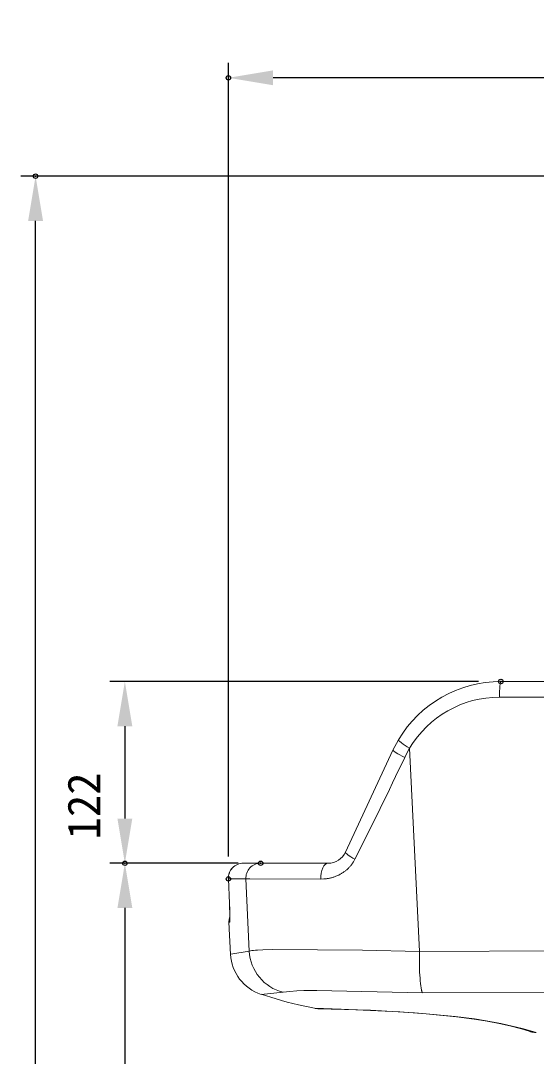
# Model space of a CAD drawing. Units: millimetres, scale not verified. Extents: x -203 to 203, y -143 to 143.
# Drawn here: x 11 to 45.6, y -35.7 to 33.8 of the extents above; entities that cross this region are included whole.
import ezdxf
from ezdxf.enums import TextEntityAlignment as Align

# ---------------------------------------------------------------- set-up
doc = ezdxf.new("R2010")
doc.units = ezdxf.units.MM
doc.header["$LTSCALE"] = 0.5
doc.header["$PDMODE"] = 32
doc.header["$PDSIZE"] = 0.3
for name, color, linetype, lineweight in [('0-1_DIMENSION_LINES$02_DIMENSI', 7, 'Continuous', 25), ('0-3_DIMENSION_LINES$04_SUB_LIN', 4, 'Continuous', 18), ('0-4_DIMENSION_LINES$03_LINES', 7, 'Continuous', 18)]:
    doc.layers.add(name, color=color, linetype=linetype, lineweight=lineweight)
doc.layers.add('0-2_DEFPOINTS', color=7, linetype='Continuous')
doc.styles.add('ＭＳ ゴシック', font='')
doc.styles.get('ＭＳ ゴシック').set_extended_font_data('MS Gothic')

# ---------------------------------------------------------------- blocks, each defined once
blk = doc.blocks.new('D15')
at = {"layer": '0-1_DIMENSION_LINES$02_DIMENSI'}
for p, q in [((3771.241, 2034.567), (3754, 2034.567)), ((3756, 2028.568), (3756, 1878))]:
    blk.add_line(p, q, dxfattribs=at)
blk.add_solid([(3757, 2028.568), (3755, 2028.568), (3756, 2034.567)], dxfattribs=at)
at = {"layer": '0-2_DEFPOINTS'}
blk.add_point((3774.241, 2034.567), dxfattribs=at)
blk = doc.blocks.new('D16')
at = {"layer": '0-1_DIMENSION_LINES$02_DIMENSI'}
for p, q in [((3935, 2126.8), (3742, 2126.8)), ((3744, 1878), (3744, 2120.8))]:
    blk.add_line(p, q, dxfattribs=at)
blk.add_solid([(3745, 2120.8), (3743, 2120.8), (3744, 2126.8)], dxfattribs=at)
at = {"layer": '0-2_DEFPOINTS'}
blk.add_point((3744, 2126.8), dxfattribs=at)
blk = doc.blocks.new('D17')
at = {"layer": '0-1_DIMENSION_LINES$02_DIMENSI'}
for p, q in [((3938, 2143), (3938, 2142)), ((3769.914, 2035.463), (3769.914, 2142)), ((3932, 2140), (3775.914, 2140))]:
    blk.add_line(p, q, dxfattribs=at)
for points in [[(3775.914, 2141), (3775.914, 2139), (3769.914, 2140)], [(3932, 2139), (3932, 2141), (3938, 2140)]]:
    blk.add_solid(points, dxfattribs=at)
at = {"layer": '0-2_DEFPOINTS'}
for p in [(3769.914, 2140), (3938, 2140), (3769.914, 2032.463)]:
    blk.add_point(p, dxfattribs=at)
at = {"layer": '0-1_DIMENSION_LINES$02_DIMENSI', "style": 'ＭＳ ゴシック'}
blk.add_text('840', height=4.399, dxfattribs=at).set_placement((3845.386, 2142), align=Align.BOTTOM_LEFT)
blk = doc.blocks.new('D18')
at = {"layer": '0-1_DIMENSION_LINES$02_DIMENSI'}
for p, q in [((3803.523, 2058.967), (3754, 2058.967)), ((3756, 2052.968), (3756, 2040.567)), ((3771.241, 2034.567), (3754, 2034.567))]:
    blk.add_line(p, q, dxfattribs=at)
for points in [[(3757, 2052.968), (3755, 2052.968), (3756, 2058.967)], [(3755, 2040.567), (3757, 2040.567), (3756, 2034.567)]]:
    blk.add_solid(points, dxfattribs=at)
at = {"layer": '0-2_DEFPOINTS'}
for p in [(3806.523, 2058.967), (3756, 2034.567), (3774.241, 2034.567)]:
    blk.add_point(p, dxfattribs=at)
at = {"layer": '0-1_DIMENSION_LINES$02_DIMENSI', "style": 'ＭＳ ゴシック'}
blk.add_text('122', height=4.399, rotation=90, dxfattribs=at).set_placement((3754, 2037.767), align=Align.BOTTOM_LEFT)

msp = doc.modelspace()

# ---------------------------------------------------------------- linework, layer by layer
at = {"layer": '0-3_DIMENSION_LINES$04_SUB_LIN'}
for p, q in [((43.1887, -10.988), (43.1809, -11.1699)), ((43.1995, -10.8277), (43.1887, -10.988)), ((43.213, -10.6956), (43.1995, -10.8277)), ((43.2285, -10.5972), (43.213, -10.6956)), ((43.2455, -10.5365), (43.2285, -10.5972)), ((43.2631, -10.516), (43.2455, -10.5365)), ((83.7742, -11.5687), (43.174, -11.5687)), ((43.1765, -11.3661), (43.1756, -11.5684)), ((43.1809, -11.1699), (43.1765, -11.3661)), ((36.3833, -14.4333), (36.3832, -14.4374)), ((36.3832, -14.4374), (36.3832, -14.4388)), ((36.3832, -14.4388), (36.3832, -14.4402)), ((36.3832, -14.4402), (36.3833, -14.4416)), ((36.3833, -14.4416), (36.3834, -14.4424)), ((36.3834, -14.4424), (36.3834, -14.4431)), ((36.3834, -14.4431), (36.3835, -14.4439)), ((36.3835, -14.4439), (36.3836, -14.4446)), ((36.3836, -14.4446), (36.3838, -14.4454)), ((36.3838, -14.4454), (36.3839, -14.4462)), ((36.3839, -14.4462), (36.3841, -14.447)), ((36.3841, -14.447), (36.3843, -14.4478)), ((36.3843, -14.4478), (36.3845, -14.4486)), ((36.3845, -14.4486), (36.3847, -14.4494)), ((36.3847, -14.4494), (36.385, -14.4503)), ((36.385, -14.4503), (36.3853, -14.4511)), ((36.3853, -14.4511), (36.3856, -14.452)), ((36.3856, -14.452), (36.3859, -14.4529)), ((36.3859, -14.4529), (36.3863, -14.4538)), ((36.3863, -14.4538), (36.3867, -14.4548)), ((36.3867, -14.4548), (36.3872, -14.4557)), ((36.3872, -14.4557), (36.3876, -14.4567)), ((36.3876, -14.4567), (36.3882, -14.4577)), ((36.3882, -14.4577), (36.3887, -14.4587)), ((36.3887, -14.4587), (36.3893, -14.4597)), ((36.3893, -14.4597), (36.3899, -14.4608)), ((36.3899, -14.4608), (36.3913, -14.4629)), ((36.3913, -14.4629), (36.3928, -14.4652)), ((36.3928, -14.4652), (36.3944, -14.4675)), ((36.3944, -14.4675), (36.3962, -14.4699)), ((36.3962, -14.4699), (36.3981, -14.4724)), ((36.3981, -14.4724), (36.4023, -14.4776)), ((36.4023, -14.4776), (36.4071, -14.4831)), ((36.4071, -14.4831), (36.4123, -14.4888)), ((36.4123, -14.4888), (36.418, -14.4948)), ((36.418, -14.4948), (36.4241, -14.5011)), ((36.4241, -14.5011), (36.4376, -14.5142)), ((36.4376, -14.5142), (36.4528, -14.5283)), ((36.4528, -14.5283), (36.4697, -14.5432)), ((36.4697, -14.5432), (36.4882, -14.559)), ((36.4882, -14.559), (36.5304, -14.5932)), ((36.5304, -14.5932), (36.5789, -14.6305)), ((36.0127, -15.1351), (36.0208, -15.1585)), ((36.0208, -15.1585), (36.06, -15.1957)), ((36.06, -15.1957), (36.1288, -15.2455)), ((36.1288, -15.2455), (36.225, -15.306)), ((36.5789, -14.6305), (36.6929, -14.7129)), ((36.6929, -14.7129), (36.8262, -14.8035)), ((36.8262, -14.8035), (36.9742, -14.8989)), ((36.9742, -14.8989), (37.1316, -14.996)), ((37.7919, -28.6376), (37.1316, -14.996)), ((36.225, -15.306), (36.3451, -15.3752)), ((36.3451, -15.3752), (36.485, -15.4507)), ((36.485, -15.4507), (36.64, -15.5299)), ((36.64, -15.5299), (36.8045, -15.6101)), ((32.8266, -21.9979), (32.826, -21.9658)), ((32.8528, -22.041), (32.8266, -21.9979)), ((32.9038, -22.0939), (32.8528, -22.041)), ((32.9783, -22.1552), (32.9038, -22.0939)), ((33.074, -22.223), (32.9783, -22.1552)), ((33.1883, -22.2955), (33.074, -22.223)), ((31.2999, -23.032), (31.3734, -22.8983)), ((31.3734, -22.8983), (31.4582, -22.7987)), ((31.4582, -22.7987), (31.551, -22.7372)), ((31.551, -22.7372), (31.6478, -22.7164)), ((33.156, -22.9025), (33.1233, -22.9398)), ((33.1877, -22.8644), (33.156, -22.9025)), ((33.2186, -22.8254), (33.1877, -22.8644)), ((33.318, -22.3707), (33.1883, -22.2955)), ((33.2483, -22.7856), (33.2186, -22.8254)), ((33.2771, -22.7451), (33.2483, -22.7856)), ((33.3049, -22.7038), (33.2771, -22.7451)), ((33.3582, -22.6193), (33.3049, -22.7038)), ((33.4594, -22.4463), (33.318, -22.3707)), ((33.4594, -22.4463), (33.3582, -22.6193)), ((31.1715, -23.7795), (31.1753, -23.5758)), ((31.1753, -23.5758), (31.1988, -23.3779)), ((31.1988, -23.3779), (31.2409, -23.1941)), ((31.2409, -23.1941), (31.2999, -23.032)), ((32.0861, -23.6243), (32.0373, -23.6409)), ((32.1347, -23.6067), (32.0861, -23.6243)), ((32.1831, -23.5882), (32.1347, -23.6067)), ((32.2312, -23.5687), (32.1831, -23.5882)), ((32.279, -23.5481), (32.2312, -23.5687)), ((32.3266, -23.5266), (32.279, -23.5481)), ((32.3709, -23.5054), (32.3266, -23.5266)), ((32.415, -23.4833), (32.3709, -23.5054)), ((32.4587, -23.4603), (32.415, -23.4833)), ((32.502, -23.4364), (32.4587, -23.4603)), ((32.5449, -23.4116), (32.502, -23.4364)), ((32.5875, -23.3858), (32.5449, -23.4116)), ((32.6296, -23.3592), (32.5875, -23.3858)), ((32.6712, -23.3318), (32.6296, -23.3592)), ((32.7123, -23.3034), (32.6712, -23.3318)), ((32.7529, -23.2742), (32.7123, -23.3034)), ((32.793, -23.2441), (32.7529, -23.2742)), ((32.8326, -23.2131), (32.793, -23.2441)), ((32.8716, -23.1814), (32.8326, -23.2131)), ((32.91, -23.1487), (32.8716, -23.1814)), ((32.9478, -23.1152), (32.91, -23.1487)), ((32.9851, -23.0809), (32.9478, -23.1152)), ((33.0207, -23.0468), (32.9851, -23.0809)), ((33.0556, -23.0119), (33.0207, -23.0468)), ((33.0899, -22.9762), (33.0556, -23.0119)), ((33.1233, -22.9398), (33.0899, -22.9762)), ((26.1315, -23.7687), (24.957, -23.7687)), ((26.4012, -23.769), (26.1315, -23.7687)), ((26.3527, -28.6142), (26.1315, -23.7687)), ((26.3913, -23.7696), (26.3914, -23.7696)), ((26.3913, -23.7696), (26.3913, -23.7696)), ((26.3913, -23.7696), (26.3913, -23.7696)), ((26.3913, -23.7696), (26.3913, -23.7696)), ((26.3913, -23.7696), (26.3913, -23.7696)), ((26.3914, -23.7696), (26.3913, -23.7696)), ((26.3914, -23.7696), (26.3915, -23.7696)), ((26.3914, -23.7696), (26.3914, -23.7696)), ((26.3914, -23.7696), (26.3914, -23.7696)), ((26.3915, -23.7696), (26.3914, -23.7696)), ((26.3915, -23.7695), (26.3917, -23.7695)), ((26.3915, -23.7696), (26.3915, -23.7695)), ((26.3916, -23.7697), (26.3915, -23.7696)), ((26.3921, -23.7697), (26.3916, -23.7697)), ((26.3917, -23.7695), (26.3927, -23.7695)), ((26.3928, -23.7697), (26.3921, -23.7697)), ((26.3927, -23.7695), (26.4027, -23.7692)), ((26.3984, -23.7698), (26.3928, -23.7697)), ((31.1715, -23.7795), (26.3984, -23.7698)), ((26.4027, -23.7691), (26.4012, -23.769)), ((26.4031, -23.7691), (26.4027, -23.7691)), ((26.4027, -23.7692), (26.4031, -23.7691)), ((26.4032, -23.7691), (26.4031, -23.7691)), ((26.4031, -23.7691), (26.4032, -23.7691)), ((26.4032, -23.7691), (26.4032, -23.7691)), ((26.4032, -23.7691), (26.4032, -23.7691)), ((26.4033, -23.7691), (26.4032, -23.7691)), ((26.4032, -23.7691), (26.4033, -23.7691)), ((26.4032, -23.7691), (26.4032, -23.7691)), ((26.4033, -23.7691), (26.4033, -23.7691)), ((26.4033, -23.7691), (26.4033, -23.7691)), ((26.4033, -23.7691), (26.4033, -23.7691)), ((31.3566, -23.771), (31.1715, -23.7795)), ((31.4493, -23.7643), (31.3566, -23.771)), ((31.4956, -23.7598), (31.4493, -23.7643)), ((31.5421, -23.7545), (31.4956, -23.7598)), ((31.5918, -23.7478), (31.5421, -23.7545)), ((31.6415, -23.74), (31.5918, -23.7478)), ((31.6912, -23.7311), (31.6415, -23.74)), ((31.7409, -23.7211), (31.6912, -23.7311)), ((31.7906, -23.7101), (31.7409, -23.7211)), ((31.8402, -23.6982), (31.7906, -23.7101)), ((31.8897, -23.6852), (31.8402, -23.6982)), ((31.9391, -23.6714), (31.8897, -23.6852)), ((31.9883, -23.6566), (31.9391, -23.6714)), ((32.0373, -23.6409), (31.9883, -23.6566)), ((37.7903, -28.6386), (80.697, -28.413)), ((25.1094, -28.825), (26.3527, -28.6142)), ((26.3527, -28.6142), (26.5369, -28.5829)), ((26.5369, -28.5829), (26.6459, -28.5689)), ((26.6459, -28.5689), (26.7719, -28.5552)), ((26.7719, -28.5552), (26.9197, -28.5437)), ((26.9197, -28.5437), (27.2631, -28.524)), ((27.2631, -28.524), (27.9159, -28.5058)), ((27.9159, -28.5058), (33.9573, -28.5551)), ((33.9573, -28.5551), (37.7903, -28.6386)), ((37.7919, -28.6376), (37.7928, -29.5674)), ((37.7928, -29.5674), (37.8065, -30.0171)), ((37.8065, -30.0171), (37.8294, -30.4294)), ((37.8294, -30.4294), (37.844, -30.6154)), ((30.0281, -31.2654), (29.5546, -31.2872)), ((30.9042, -31.2488), (30.0281, -31.2654)), ((37.9854, -31.4158), (30.9042, -31.2488)), ((37.844, -30.6154), (37.8606, -30.7859)), ((37.8606, -30.7859), (37.8787, -30.9377)), ((37.8787, -30.9377), (37.8986, -31.0728)), ((37.8986, -31.0728), (37.9088, -31.1324)), ((37.9088, -31.1324), (37.9193, -31.1876)), ((37.9193, -31.1876), (37.9302, -31.2378)), ((37.9302, -31.2378), (37.9358, -31.261)), ((37.9358, -31.261), (37.9415, -31.2827)), ((83.5811, -31.1673), (37.9854, -31.4158)), ((28.634, -31.3731), (27.1556, -31.5159)), ((27.1556, -31.5159), (27.1612, -31.5154)), ((27.1556, -31.5159), (27.1556, -31.5159)), ((29.0944, -31.3219), (28.634, -31.3731)), ((29.5546, -31.2872), (29.0944, -31.3219)), ((37.9415, -31.2827), (37.947, -31.3022)), ((37.947, -31.3022), (37.9526, -31.3205)), ((37.9526, -31.3205), (37.9582, -31.3378)), ((37.9582, -31.3378), (37.9639, -31.3542)), ((37.9639, -31.3542), (37.9871, -31.4148))]:
    msp.add_line(p, q, dxfattribs=at)
for centre, radius, start, end in [((43.169, -18.6025), 7.0338, 89.95982, 149.15688), ((43.5145, -18.79), 7.4253, 149.27275, 154.6436), ((-237.5906, 114.3639), 303.6201, 333.21802, 334.65408), ((27.1257, -23.7121), 0.9958, 90.30397, 183.25839), ((29.3529, -28.456), 3.0044, 183.01767, 256.15583)]:
    msp.add_arc(centre, radius, start, end, dxfattribs=at)
at = {"layer": '0-4_DIMENSION_LINES$03_LINES'}
for p, q in [((43.2615, -10.5164), (83.7003, -10.5164)), ((36.011, -15.1354), (36.3817, -14.4337)), ((32.826, -21.9658), (36.011, -15.1354)), ((25.9547, -22.7164), (27.1204, -22.7164)), ((27.1204, -22.7164), (31.6478, -22.7164)), ((24.9557, -23.7612), (25.0306, -25.4221)), ((24.9557, -23.7612), (24.957, -23.7687)), ((24.957, -23.7687), (25.0317, -25.4292)), ((25.0306, -25.4221), (25.0317, -25.4292)), ((25.0317, -25.4292), (25.0581, -26.2943)), ((25.0426, -26.2827), (24.9966, -26.4664)), ((25.0581, -26.2943), (25.0585, -26.4445)), ((24.9966, -26.4664), (24.9866, -26.6687)), ((24.9866, -26.6687), (25.1005, -28.8408)), ((25.0444, -26.6687), (24.9866, -26.6687)), ((25.0506, -26.4934), (25.0444, -26.6687)), ((25.0448, -26.6685), (25.0444, -26.6687)), ((25.0449, -26.6684), (25.0448, -26.6685)), ((25.0451, -26.6684), (25.0449, -26.6684)), ((25.0452, -26.6683), (25.0451, -26.6684)), ((25.0453, -26.6682), (25.0452, -26.6683)), ((25.0454, -26.6681), (25.0453, -26.6682)), ((25.0455, -26.668), (25.0454, -26.6681)), ((25.0454, -26.6681), (25.0454, -26.6681)), ((25.0456, -26.668), (25.0455, -26.668)), ((25.0456, -26.6679), (25.0456, -26.668)), ((25.0457, -26.6679), (25.0456, -26.6679)), ((25.0458, -26.6678), (25.0457, -26.6679)), ((25.0458, -26.6677), (25.0458, -26.6678)), ((25.0459, -26.6677), (25.0458, -26.6677)), ((25.046, -26.6676), (25.0459, -26.6677)), ((25.046, -26.6675), (25.046, -26.6676)), ((25.0461, -26.6675), (25.046, -26.6675)), ((25.0462, -26.6674), (25.0461, -26.6675)), ((25.0463, -26.6672), (25.0462, -26.6673)), ((25.0462, -26.6673), (25.0462, -26.6674)), ((25.0464, -26.6671), (25.0463, -26.6672)), ((25.0464, -26.667), (25.0464, -26.6671)), ((25.0465, -26.667), (25.0464, -26.667)), ((25.0466, -26.6668), (25.0465, -26.667)), ((25.0467, -26.6666), (25.0466, -26.6668)), ((25.0468, -26.6664), (25.0467, -26.6666)), ((25.0469, -26.6662), (25.0468, -26.6664)), ((25.047, -26.666), (25.0469, -26.6662)), ((25.0471, -26.6657), (25.047, -26.666)), ((25.0472, -26.6655), (25.0471, -26.6657)), ((25.0473, -26.6652), (25.0472, -26.6655)), ((25.0476, -26.6647), (25.0473, -26.6652)), ((25.0478, -26.6641), (25.0476, -26.6647)), ((25.048, -26.6635), (25.0478, -26.6641)), ((25.0482, -26.6628), (25.048, -26.6635)), ((25.0484, -26.662), (25.0482, -26.6628)), ((25.0486, -26.6613), (25.0484, -26.662)), ((25.049, -26.6596), (25.0486, -26.6613)), ((25.0494, -26.6577), (25.049, -26.6596)), ((25.0498, -26.6557), (25.0494, -26.6577)), ((25.0505, -26.6511), (25.0498, -26.6557)), ((25.0512, -26.6459), (25.0505, -26.6511)), ((25.0526, -26.6335), (25.0512, -26.6459)), ((25.0538, -26.6185), (25.0526, -26.6335)), ((25.0549, -26.6011), (25.0538, -26.6185)), ((25.0566, -26.5588), (25.0549, -26.6011)), ((25.0585, -26.4445), (25.0566, -26.5588)), ((27.163, -31.51), (28.1546, -31.8258)), ((28.1546, -31.8258), (28.5275, -31.9325)), ((28.5275, -31.9325), (28.9024, -32.0321)), ((28.9024, -32.0321), (29.6569, -32.213)), ((29.6569, -32.213), (30.7322, -32.442)), ((30.7308, -32.4482), (30.7318, -32.4481)), ((30.7311, -32.4475), (30.7785, -32.457)), ((30.7318, -32.4481), (30.7324, -32.448)), ((30.7324, -32.448), (30.7331, -32.448)), ((30.7331, -32.448), (30.7354, -32.4479)), ((30.7354, -32.4479), (30.7389, -32.4479)), ((30.7389, -32.4479), (32.5248, -32.5027)), ((30.7785, -32.457), (30.798, -32.4603)), ((30.798, -32.4603), (30.8158, -32.463)), ((30.8158, -32.463), (30.8476, -32.467)), ((30.8476, -32.467), (30.9035, -32.4728)), ((30.9035, -32.4728), (30.9487, -32.4761)), ((30.9487, -32.4761), (30.985, -32.4777)), ((30.985, -32.4777), (34.4979, -32.587)), ((32.5248, -32.5027), (36.4666, -32.6888)), ((34.4979, -32.587), (37.458, -32.7635)), ((36.4666, -32.6888), (38.2476, -32.8216)), ((37.458, -32.7635), (38.2442, -32.8262)), ((38.244, -32.8264), (40.2712, -33.0206)), ((38.2476, -32.8216), (38.2448, -32.8186)), ((38.2476, -32.8216), (40.1847, -33.0034)), ((40.1847, -33.0034), (41.4827, -33.1686)), ((40.2712, -33.0206), (41.4755, -33.1781)), ((41.4755, -33.1781), (42.3525, -33.3198)), ((41.4827, -33.1686), (42.2706, -33.2922)), ((42.2706, -33.2922), (43.2585, -33.477)), ((42.3525, -33.3198), (43.1446, -33.4714)), ((43.1446, -33.4714), (43.8587, -33.6329)), ((43.2585, -33.477), (44.0178, -33.6442)), ((43.8587, -33.6329), (44.6597, -33.8379)), ((44.0178, -33.6442), (44.6933, -33.8126)), ((44.6597, -33.8379), (45.1681, -33.9832)), ((44.6933, -33.8126), (45.4211, -34.0153)), ((45.1304, -33.9546), (45.0575, -33.9115)), ((45.1488, -33.9648), (45.1304, -33.9546)), ((45.1674, -33.9747), (45.1488, -33.9648)), ((45.1861, -33.984), (45.1674, -33.9747)), ((45.1681, -33.9832), (45.2589, -34.0125)), ((45.2051, -33.9929), (45.1861, -33.984)), ((45.2178, -33.9984), (45.2051, -33.9929)), ((45.2306, -34.0037), (45.2178, -33.9984)), ((45.2435, -34.0088), (45.2306, -34.0037)), ((45.2564, -34.0136), (45.2435, -34.0088)), ((45.2827, -34.0225), (45.2564, -34.0136)), ((45.2589, -34.0125), (45.2928, -34.0229)), ((45.3092, -34.0305), (45.2827, -34.0225)), ((45.2928, -34.0229), (45.3386, -34.0356)), ((45.336, -34.0378), (45.3092, -34.0305)), ((45.3631, -34.0443), (45.336, -34.0378)), ((45.3386, -34.0356), (45.3654, -34.0424)), ((45.3905, -34.0501), (45.3631, -34.0443)), ((45.3654, -34.0424), (45.3978, -34.0499)), ((45.418, -34.0554), (45.3905, -34.0501)), ((45.3978, -34.0499), (45.433, -34.0572)), ((45.4737, -34.0643), (45.418, -34.0554)), ((45.4211, -34.0153), (45.6231, -34.0762)), ((45.433, -34.0572), (45.4734, -34.0646)), ((45.4734, -34.0646), (45.5184, -34.0718)), ((45.53, -34.0717), (45.4737, -34.0643)), ((45.5184, -34.0718), (45.543, -34.075)), ((45.6436, -34.0837), (45.53, -34.0717)), ((45.543, -34.075), (45.5692, -34.0777)), ((45.5692, -34.0777), (45.6057, -34.0803)), ((45.6057, -34.0803), (45.6437, -34.0824)), ((45.6231, -34.0762), (45.6319, -34.0792)), ((45.6319, -34.0792), (45.6376, -34.0812)), ((45.6376, -34.0812), (45.6395, -34.0819)), ((45.6395, -34.0819), (45.6411, -34.0826)), ((45.6411, -34.0826), (45.6436, -34.0837))]:
    msp.add_line(p, q, dxfattribs=at)
for centre, radius, start, end in [((43.2615, -18.5164), 8, 89.99999, 149.31357), ((31.6479, -21.4166), 1.2998, 269.99377, 335.00621), ((25.9547, -23.7164), 1, 90, 182.5694), ((25.9552, -23.716), 0.9996, 90.02836, 183.02462), ((8.8921, -26.3205), 16.1634, 359.38525, 3.18855), ((28.0956, -28.6697), 3, 183.00014, 251.60858), ((31.0621, -30.701), 1.7782, 259.26493, 270.18439), ((31.0031, -31.4607), 1.0244, 254.58808, 282.11485), ((45.7828, -32.238), 1.8497, 251.1181, 265.68824)]:
    msp.add_arc(centre, radius, start, end, dxfattribs=at)

# ---------------------------------------------------------------- block references
at = {"layer": '0-1_DIMENSION_LINES$02_DIMENSI', "xscale": 0.5, "yscale": 0.5}
for name in ['D17', 'D16', 'D18', 'D15']:
    msp.add_blockref(name, (-1860, -1040), dxfattribs=at)

doc.saveas('drawing.dxf')
